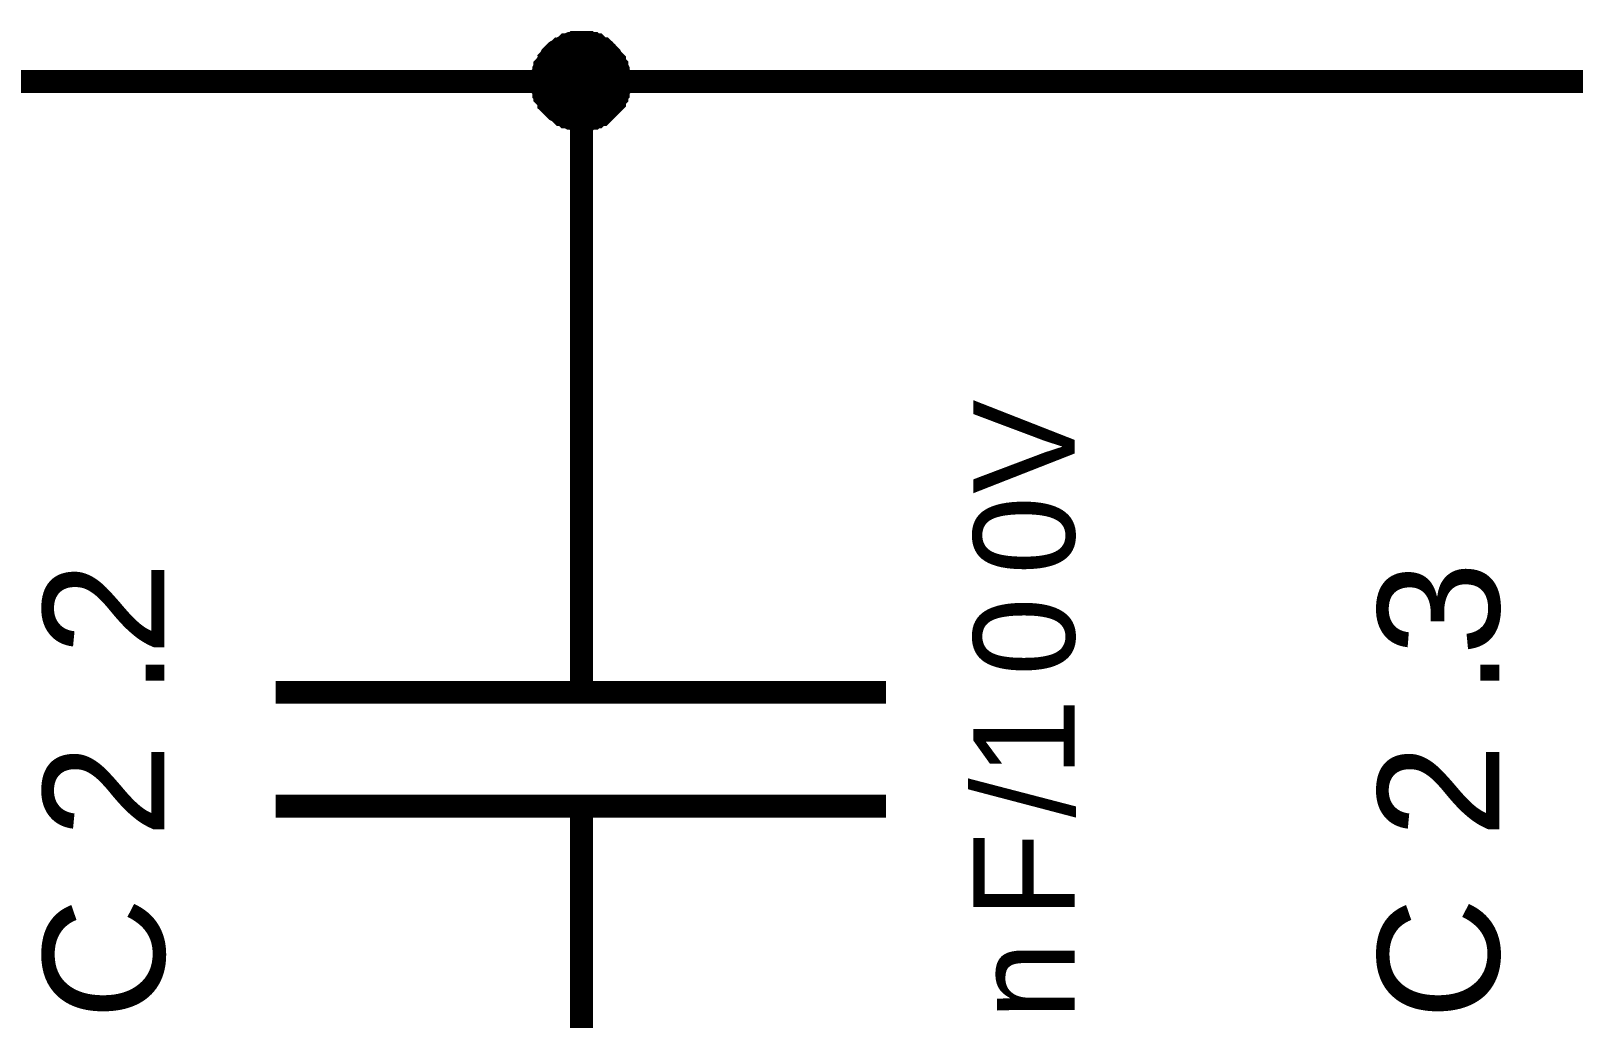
# Model space of a CAD drawing. Header units: millimetres. Extents: x -2024 to 917, y -725 to 13.
# Drawn here: x 532.34 to 552.54, y -491.06 to -478.14 of the extents above; entities that cross this region are included whole.
import ezdxf

# ---------------------------------------------------------------- set-up
doc = ezdxf.new("R2010")
doc.units = ezdxf.units.MM
doc.layers.add('Sheet', color=255, linetype='Continuous')
doc.styles.get("Standard").update_dxf_attribs({"font": 'arial.ttf'})

msp = doc.modelspace()

# ---------------------------------------------------------------- linework, layer by layer
at = {"layer": 'Sheet'}
for points, const_width in [([(539.043, -478.798), (539.043, -478.765), (539.043, -478.749), (539.043, -478.716), (539.059, -478.699), (539.059, -478.666), (539.059, -478.649), (539.076, -478.616), (539.076, -478.6), (539.092, -478.583), (539.109, -478.55), (539.125, -478.533), (539.125, -478.517), (539.142, -478.5), (539.158, -478.467), (539.175, -478.451), (539.191, -478.434), (539.208, -478.417), (539.225, -478.401), (539.258, -478.384), (539.274, -478.368), (539.291, -478.368), (539.307, -478.351), (539.34, -478.335), (539.357, -478.318), (539.374, -478.318), (539.407, -478.302), (539.423, -478.302), (539.456, -478.302), (539.473, -478.285), (539.506, -478.285), (539.522, -478.285), (539.556, -478.285)], 0.3), ([(539.043, -478.798), (539.043, -478.765), (539.043, -478.749), (539.043, -478.716), (539.059, -478.699), (539.059, -478.666), (539.059, -478.649), (539.076, -478.616), (539.076, -478.6), (539.092, -478.583), (539.109, -478.55), (539.125, -478.533), (539.125, -478.517), (539.142, -478.5), (539.158, -478.467), (539.175, -478.451), (539.191, -478.434), (539.208, -478.417), (539.225, -478.401), (539.258, -478.384), (539.274, -478.368), (539.291, -478.368), (539.307, -478.351), (539.34, -478.335), (539.357, -478.318), (539.374, -478.318), (539.407, -478.302), (539.423, -478.302), (539.456, -478.302), (539.473, -478.285), (539.506, -478.285), (539.522, -478.285), (539.556, -478.285)], 0.3), ([(539.043, -478.798), (539.043, -478.765), (539.043, -478.749), (539.043, -478.716), (539.059, -478.699), (539.059, -478.666), (539.059, -478.649), (539.076, -478.616), (539.076, -478.6), (539.092, -478.583), (539.109, -478.55), (539.125, -478.533), (539.125, -478.517), (539.142, -478.5), (539.158, -478.467), (539.175, -478.451), (539.191, -478.434), (539.208, -478.417), (539.225, -478.401), (539.258, -478.384), (539.274, -478.368), (539.291, -478.368), (539.307, -478.351), (539.34, -478.335), (539.357, -478.318), (539.374, -478.318), (539.407, -478.302), (539.423, -478.302), (539.456, -478.302), (539.473, -478.285), (539.506, -478.285), (539.522, -478.285), (539.556, -478.285)], 0.3), ([(539.043, -478.798), (539.043, -478.765), (539.043, -478.749), (539.043, -478.716), (539.059, -478.699), (539.059, -478.666), (539.059, -478.649), (539.076, -478.616), (539.076, -478.6), (539.092, -478.583), (539.109, -478.55), (539.125, -478.533), (539.125, -478.517), (539.142, -478.5), (539.158, -478.467), (539.175, -478.451), (539.191, -478.434), (539.208, -478.417), (539.225, -478.401), (539.258, -478.384), (539.274, -478.368), (539.291, -478.368), (539.307, -478.351), (539.34, -478.335), (539.357, -478.318), (539.374, -478.318), (539.407, -478.302), (539.423, -478.302), (539.456, -478.302), (539.473, -478.285), (539.506, -478.285), (539.522, -478.285), (539.556, -478.285)], 0.3), ([(539.043, -478.798), (539.043, -478.765), (539.043, -478.749), (539.043, -478.716), (539.059, -478.699), (539.059, -478.666), (539.059, -478.649), (539.076, -478.616), (539.076, -478.6), (539.092, -478.583), (539.109, -478.55), (539.125, -478.533), (539.125, -478.517), (539.142, -478.5), (539.158, -478.467), (539.175, -478.451), (539.191, -478.434), (539.208, -478.417), (539.225, -478.401), (539.258, -478.384), (539.274, -478.368), (539.291, -478.368), (539.307, -478.351), (539.34, -478.335), (539.357, -478.318), (539.374, -478.318), (539.407, -478.302), (539.423, -478.302), (539.456, -478.302), (539.473, -478.285), (539.506, -478.285), (539.522, -478.285), (539.556, -478.285)], 0.0991), ([(539.043, -478.798), (539.043, -478.765), (539.043, -478.749), (539.043, -478.716), (539.059, -478.699), (539.059, -478.666), (539.059, -478.649), (539.076, -478.616), (539.076, -478.6), (539.092, -478.583), (539.109, -478.55), (539.125, -478.533), (539.125, -478.517), (539.142, -478.5), (539.158, -478.467), (539.175, -478.451), (539.191, -478.434), (539.208, -478.417), (539.225, -478.401), (539.258, -478.384), (539.274, -478.368), (539.291, -478.368), (539.307, -478.351), (539.34, -478.335), (539.357, -478.318), (539.374, -478.318), (539.407, -478.302), (539.423, -478.302), (539.456, -478.302), (539.473, -478.285), (539.506, -478.285), (539.522, -478.285), (539.556, -478.285)], 0.0991), ([(539.043, -478.798), (539.043, -478.765), (539.043, -478.749), (539.043, -478.716), (539.059, -478.699), (539.059, -478.666), (539.059, -478.649), (539.076, -478.616), (539.076, -478.6), (539.092, -478.583), (539.109, -478.55), (539.125, -478.533), (539.125, -478.517), (539.142, -478.5), (539.158, -478.467), (539.175, -478.451), (539.191, -478.434), (539.208, -478.417), (539.225, -478.401), (539.258, -478.384), (539.274, -478.368), (539.291, -478.368), (539.307, -478.351), (539.34, -478.335), (539.357, -478.318), (539.374, -478.318), (539.407, -478.302), (539.423, -478.302), (539.456, -478.302), (539.473, -478.285), (539.506, -478.285), (539.522, -478.285), (539.556, -478.285)], 0.0991), ([(539.043, -478.798), (539.043, -478.765), (539.043, -478.749), (539.043, -478.716), (539.059, -478.699), (539.059, -478.666), (539.059, -478.649), (539.076, -478.616), (539.076, -478.6), (539.092, -478.583), (539.109, -478.55), (539.125, -478.533), (539.125, -478.517), (539.142, -478.5), (539.158, -478.467), (539.175, -478.451), (539.191, -478.434), (539.208, -478.417), (539.225, -478.401), (539.258, -478.384), (539.274, -478.368), (539.291, -478.368), (539.307, -478.351), (539.34, -478.335), (539.357, -478.318), (539.374, -478.318), (539.407, -478.302), (539.423, -478.302), (539.456, -478.302), (539.473, -478.285), (539.506, -478.285), (539.522, -478.285), (539.556, -478.285)], 0.0991), ([(539.556, -478.285), (539.556, -478.285)], 0.3), ([(539.556, -478.285), (539.589, -478.285), (539.605, -478.285), (539.638, -478.285), (539.655, -478.302), (539.688, -478.302), (539.705, -478.302), (539.721, -478.318), (539.754, -478.318), (539.771, -478.335), (539.787, -478.351), (539.82, -478.368), (539.837, -478.368), (539.854, -478.384), (539.87, -478.401), (539.887, -478.417), (539.903, -478.434), (539.92, -478.451), (539.936, -478.467), (539.953, -478.5), (539.969, -478.517), (539.986, -478.533), (539.986, -478.55), (540.002, -478.583), (540.019, -478.6), (540.019, -478.616), (540.036, -478.649), (540.036, -478.666), (540.036, -478.699), (540.052, -478.716), (540.052, -478.749), (540.052, -478.765), (540.052, -478.798)], 0.3), ([(539.556, -478.285), (539.556, -478.285)], 0.3), ([(539.556, -478.285), (539.589, -478.285), (539.605, -478.285), (539.638, -478.285), (539.655, -478.302), (539.688, -478.302), (539.705, -478.302), (539.721, -478.318), (539.754, -478.318), (539.771, -478.335), (539.787, -478.351), (539.82, -478.368), (539.837, -478.368), (539.854, -478.384), (539.87, -478.401), (539.887, -478.417), (539.903, -478.434), (539.92, -478.451), (539.936, -478.467), (539.953, -478.5), (539.969, -478.517), (539.986, -478.533), (539.986, -478.55), (540.002, -478.583), (540.019, -478.6), (540.019, -478.616), (540.036, -478.649), (540.036, -478.666), (540.036, -478.699), (540.052, -478.716), (540.052, -478.749), (540.052, -478.765), (540.052, -478.798)], 0.3), ([(539.556, -478.285), (539.556, -478.285)], 0.3), ([(539.556, -478.285), (539.589, -478.285), (539.605, -478.285), (539.638, -478.285), (539.655, -478.302), (539.688, -478.302), (539.705, -478.302), (539.721, -478.318), (539.754, -478.318), (539.771, -478.335), (539.787, -478.351), (539.82, -478.368), (539.837, -478.368), (539.854, -478.384), (539.87, -478.401), (539.887, -478.417), (539.903, -478.434), (539.92, -478.451), (539.936, -478.467), (539.953, -478.5), (539.969, -478.517), (539.986, -478.533), (539.986, -478.55), (540.002, -478.583), (540.019, -478.6), (540.019, -478.616), (540.036, -478.649), (540.036, -478.666), (540.036, -478.699), (540.052, -478.716), (540.052, -478.749), (540.052, -478.765), (540.052, -478.798)], 0.3), ([(539.556, -478.285), (539.556, -478.285)], 0.3), ([(539.556, -478.285), (539.589, -478.285), (539.605, -478.285), (539.638, -478.285), (539.655, -478.302), (539.688, -478.302), (539.705, -478.302), (539.721, -478.318), (539.754, -478.318), (539.771, -478.335), (539.787, -478.351), (539.82, -478.368), (539.837, -478.368), (539.854, -478.384), (539.87, -478.401), (539.887, -478.417), (539.903, -478.434), (539.92, -478.451), (539.936, -478.467), (539.953, -478.5), (539.969, -478.517), (539.986, -478.533), (539.986, -478.55), (540.002, -478.583), (540.019, -478.6), (540.019, -478.616), (540.036, -478.649), (540.036, -478.666), (540.036, -478.699), (540.052, -478.716), (540.052, -478.749), (540.052, -478.765), (540.052, -478.798)], 0.3), ([(539.556, -478.285), (539.556, -478.285)], 0.0991), ([(539.556, -478.285), (539.589, -478.285), (539.605, -478.285), (539.638, -478.285), (539.655, -478.302), (539.688, -478.302), (539.705, -478.302), (539.721, -478.318), (539.754, -478.318), (539.771, -478.335), (539.787, -478.351), (539.82, -478.368), (539.837, -478.368), (539.854, -478.384), (539.87, -478.401), (539.887, -478.417), (539.903, -478.434), (539.92, -478.451), (539.936, -478.467), (539.953, -478.5), (539.969, -478.517), (539.986, -478.533), (539.986, -478.55), (540.002, -478.583), (540.019, -478.6), (540.019, -478.616), (540.036, -478.649), (540.036, -478.666), (540.036, -478.699), (540.052, -478.716), (540.052, -478.749), (540.052, -478.765), (540.052, -478.798)], 0.0991), ([(539.556, -478.285), (539.556, -478.285)], 0.0991), ([(539.556, -478.285), (539.589, -478.285), (539.605, -478.285), (539.638, -478.285), (539.655, -478.302), (539.688, -478.302), (539.705, -478.302), (539.721, -478.318), (539.754, -478.318), (539.771, -478.335), (539.787, -478.351), (539.82, -478.368), (539.837, -478.368), (539.854, -478.384), (539.87, -478.401), (539.887, -478.417), (539.903, -478.434), (539.92, -478.451), (539.936, -478.467), (539.953, -478.5), (539.969, -478.517), (539.986, -478.533), (539.986, -478.55), (540.002, -478.583), (540.019, -478.6), (540.019, -478.616), (540.036, -478.649), (540.036, -478.666), (540.036, -478.699), (540.052, -478.716), (540.052, -478.749), (540.052, -478.765), (540.052, -478.798)], 0.0991), ([(539.556, -478.285), (539.556, -478.285)], 0.0991), ([(539.556, -478.285), (539.589, -478.285), (539.605, -478.285), (539.638, -478.285), (539.655, -478.302), (539.688, -478.302), (539.705, -478.302), (539.721, -478.318), (539.754, -478.318), (539.771, -478.335), (539.787, -478.351), (539.82, -478.368), (539.837, -478.368), (539.854, -478.384), (539.87, -478.401), (539.887, -478.417), (539.903, -478.434), (539.92, -478.451), (539.936, -478.467), (539.953, -478.5), (539.969, -478.517), (539.986, -478.533), (539.986, -478.55), (540.002, -478.583), (540.019, -478.6), (540.019, -478.616), (540.036, -478.649), (540.036, -478.666), (540.036, -478.699), (540.052, -478.716), (540.052, -478.749), (540.052, -478.765), (540.052, -478.798)], 0.0991), ([(539.556, -478.285), (539.556, -478.285)], 0.0991), ([(539.556, -478.285), (539.589, -478.285), (539.605, -478.285), (539.638, -478.285), (539.655, -478.302), (539.688, -478.302), (539.705, -478.302), (539.721, -478.318), (539.754, -478.318), (539.771, -478.335), (539.787, -478.351), (539.82, -478.368), (539.837, -478.368), (539.854, -478.384), (539.87, -478.401), (539.887, -478.417), (539.903, -478.434), (539.92, -478.451), (539.936, -478.467), (539.953, -478.5), (539.969, -478.517), (539.986, -478.533), (539.986, -478.55), (540.002, -478.583), (540.019, -478.6), (540.019, -478.616), (540.036, -478.649), (540.036, -478.666), (540.036, -478.699), (540.052, -478.716), (540.052, -478.749), (540.052, -478.765), (540.052, -478.798)], 0.0991), ([(522.061, -483.799), (522.061, -478.798), (539.556, -478.798), (557.034, -478.798), (574.528, -478.798), (574.528, -483.799)], 0.3), ([(539.556, -479.295), (539.522, -479.295), (539.506, -479.295), (539.473, -479.295), (539.456, -479.279), (539.423, -479.279), (539.407, -479.279), (539.374, -479.262), (539.357, -479.262), (539.34, -479.245), (539.307, -479.229), (539.291, -479.229), (539.274, -479.212), (539.258, -479.196), (539.225, -479.179), (539.208, -479.163), (539.191, -479.146), (539.175, -479.13), (539.158, -479.113), (539.142, -479.096), (539.125, -479.08), (539.125, -479.063), (539.109, -479.03), (539.092, -479.014), (539.076, -478.997), (539.076, -478.964), (539.059, -478.947), (539.059, -478.931), (539.059, -478.898), (539.043, -478.881), (539.043, -478.848), (539.043, -478.831), (539.043, -478.798)], 0.3), ([(539.043, -478.798), (539.043, -478.798)], 0.3), ([(539.556, -479.295), (539.522, -479.295), (539.506, -479.295), (539.473, -479.295), (539.456, -479.279), (539.423, -479.279), (539.407, -479.279), (539.374, -479.262), (539.357, -479.262), (539.34, -479.245), (539.307, -479.229), (539.291, -479.229), (539.274, -479.212), (539.258, -479.196), (539.225, -479.179), (539.208, -479.163), (539.191, -479.146), (539.175, -479.13), (539.158, -479.113), (539.142, -479.096), (539.125, -479.08), (539.125, -479.063), (539.109, -479.03), (539.092, -479.014), (539.076, -478.997), (539.076, -478.964), (539.059, -478.947), (539.059, -478.931), (539.059, -478.898), (539.043, -478.881), (539.043, -478.848), (539.043, -478.831), (539.043, -478.798)], 0.3), ([(539.043, -478.798), (539.043, -478.798)], 0.3), ([(539.556, -479.295), (539.522, -479.295), (539.506, -479.295), (539.473, -479.295), (539.456, -479.279), (539.423, -479.279), (539.407, -479.279), (539.374, -479.262), (539.357, -479.262), (539.34, -479.245), (539.307, -479.229), (539.291, -479.229), (539.274, -479.212), (539.258, -479.196), (539.225, -479.179), (539.208, -479.163), (539.191, -479.146), (539.175, -479.13), (539.158, -479.113), (539.142, -479.096), (539.125, -479.08), (539.125, -479.063), (539.109, -479.03), (539.092, -479.014), (539.076, -478.997), (539.076, -478.964), (539.059, -478.947), (539.059, -478.931), (539.059, -478.898), (539.043, -478.881), (539.043, -478.848), (539.043, -478.831), (539.043, -478.798)], 0.3), ([(539.043, -478.798), (539.043, -478.798)], 0.3), ([(539.556, -479.295), (539.522, -479.295), (539.506, -479.295), (539.473, -479.295), (539.456, -479.279), (539.423, -479.279), (539.407, -479.279), (539.374, -479.262), (539.357, -479.262), (539.34, -479.245), (539.307, -479.229), (539.291, -479.229), (539.274, -479.212), (539.258, -479.196), (539.225, -479.179), (539.208, -479.163), (539.191, -479.146), (539.175, -479.13), (539.158, -479.113), (539.142, -479.096), (539.125, -479.08), (539.125, -479.063), (539.109, -479.03), (539.092, -479.014), (539.076, -478.997), (539.076, -478.964), (539.059, -478.947), (539.059, -478.931), (539.059, -478.898), (539.043, -478.881), (539.043, -478.848), (539.043, -478.831), (539.043, -478.798)], 0.3), ([(539.043, -478.798), (539.043, -478.798)], 0.3), ([(539.556, -479.295), (539.522, -479.295), (539.506, -479.295), (539.473, -479.295), (539.456, -479.279), (539.423, -479.279), (539.407, -479.279), (539.374, -479.262), (539.357, -479.262), (539.34, -479.245), (539.307, -479.229), (539.291, -479.229), (539.274, -479.212), (539.258, -479.196), (539.225, -479.179), (539.208, -479.163), (539.191, -479.146), (539.175, -479.13), (539.158, -479.113), (539.142, -479.096), (539.125, -479.08), (539.125, -479.063), (539.109, -479.03), (539.092, -479.014), (539.076, -478.997), (539.076, -478.964), (539.059, -478.947), (539.059, -478.931), (539.059, -478.898), (539.043, -478.881), (539.043, -478.848), (539.043, -478.831), (539.043, -478.798)], 0.0991), ([(539.043, -478.798), (539.043, -478.798)], 0.0991), ([(539.556, -479.295), (539.522, -479.295), (539.506, -479.295), (539.473, -479.295), (539.456, -479.279), (539.423, -479.279), (539.407, -479.279), (539.374, -479.262), (539.357, -479.262), (539.34, -479.245), (539.307, -479.229), (539.291, -479.229), (539.274, -479.212), (539.258, -479.196), (539.225, -479.179), (539.208, -479.163), (539.191, -479.146), (539.175, -479.13), (539.158, -479.113), (539.142, -479.096), (539.125, -479.08), (539.125, -479.063), (539.109, -479.03), (539.092, -479.014), (539.076, -478.997), (539.076, -478.964), (539.059, -478.947), (539.059, -478.931), (539.059, -478.898), (539.043, -478.881), (539.043, -478.848), (539.043, -478.831), (539.043, -478.798)], 0.0991), ([(539.043, -478.798), (539.043, -478.798)], 0.0991), ([(539.556, -479.295), (539.522, -479.295), (539.506, -479.295), (539.473, -479.295), (539.456, -479.279), (539.423, -479.279), (539.407, -479.279), (539.374, -479.262), (539.357, -479.262), (539.34, -479.245), (539.307, -479.229), (539.291, -479.229), (539.274, -479.212), (539.258, -479.196), (539.225, -479.179), (539.208, -479.163), (539.191, -479.146), (539.175, -479.13), (539.158, -479.113), (539.142, -479.096), (539.125, -479.08), (539.125, -479.063), (539.109, -479.03), (539.092, -479.014), (539.076, -478.997), (539.076, -478.964), (539.059, -478.947), (539.059, -478.931), (539.059, -478.898), (539.043, -478.881), (539.043, -478.848), (539.043, -478.831), (539.043, -478.798)], 0.0991), ([(539.043, -478.798), (539.043, -478.798)], 0.0991), ([(539.556, -479.295), (539.522, -479.295), (539.506, -479.295), (539.473, -479.295), (539.456, -479.279), (539.423, -479.279), (539.407, -479.279), (539.374, -479.262), (539.357, -479.262), (539.34, -479.245), (539.307, -479.229), (539.291, -479.229), (539.274, -479.212), (539.258, -479.196), (539.225, -479.179), (539.208, -479.163), (539.191, -479.146), (539.175, -479.13), (539.158, -479.113), (539.142, -479.096), (539.125, -479.08), (539.125, -479.063), (539.109, -479.03), (539.092, -479.014), (539.076, -478.997), (539.076, -478.964), (539.059, -478.947), (539.059, -478.931), (539.059, -478.898), (539.043, -478.881), (539.043, -478.848), (539.043, -478.831), (539.043, -478.798)], 0.0991), ([(539.043, -478.798), (539.043, -478.798)], 0.0991), ([(540.052, -478.798), (540.052, -478.831), (540.052, -478.848), (540.052, -478.881), (540.036, -478.898), (540.036, -478.931), (540.036, -478.947), (540.019, -478.964), (540.019, -478.997), (540.002, -479.014), (539.986, -479.03), (539.986, -479.063), (539.969, -479.08), (539.953, -479.096), (539.936, -479.113), (539.92, -479.13), (539.903, -479.146), (539.887, -479.163), (539.87, -479.179), (539.854, -479.196), (539.837, -479.212), (539.82, -479.229), (539.787, -479.229), (539.771, -479.245), (539.754, -479.262), (539.721, -479.262), (539.705, -479.279), (539.688, -479.279), (539.655, -479.279), (539.638, -479.295), (539.605, -479.295), (539.589, -479.295), (539.556, -479.295)], 0.3), ([(539.556, -483.799), (539.556, -478.798)], 0.3), ([(540.052, -478.798), (540.052, -478.831), (540.052, -478.848), (540.052, -478.881), (540.036, -478.898), (540.036, -478.931), (540.036, -478.947), (540.019, -478.964), (540.019, -478.997), (540.002, -479.014), (539.986, -479.03), (539.986, -479.063), (539.969, -479.08), (539.953, -479.096), (539.936, -479.113), (539.92, -479.13), (539.903, -479.146), (539.887, -479.163), (539.87, -479.179), (539.854, -479.196), (539.837, -479.212), (539.82, -479.229), (539.787, -479.229), (539.771, -479.245), (539.754, -479.262), (539.721, -479.262), (539.705, -479.279), (539.688, -479.279), (539.655, -479.279), (539.638, -479.295), (539.605, -479.295), (539.589, -479.295), (539.556, -479.295)], 0.3), ([(540.052, -478.798), (540.052, -478.831), (540.052, -478.848), (540.052, -478.881), (540.036, -478.898), (540.036, -478.931), (540.036, -478.947), (540.019, -478.964), (540.019, -478.997), (540.002, -479.014), (539.986, -479.03), (539.986, -479.063), (539.969, -479.08), (539.953, -479.096), (539.936, -479.113), (539.92, -479.13), (539.903, -479.146), (539.887, -479.163), (539.87, -479.179), (539.854, -479.196), (539.837, -479.212), (539.82, -479.229), (539.787, -479.229), (539.771, -479.245), (539.754, -479.262), (539.721, -479.262), (539.705, -479.279), (539.688, -479.279), (539.655, -479.279), (539.638, -479.295), (539.605, -479.295), (539.589, -479.295), (539.556, -479.295)], 0.3), ([(540.052, -478.798), (540.052, -478.831), (540.052, -478.848), (540.052, -478.881), (540.036, -478.898), (540.036, -478.931), (540.036, -478.947), (540.019, -478.964), (540.019, -478.997), (540.002, -479.014), (539.986, -479.03), (539.986, -479.063), (539.969, -479.08), (539.953, -479.096), (539.936, -479.113), (539.92, -479.13), (539.903, -479.146), (539.887, -479.163), (539.87, -479.179), (539.854, -479.196), (539.837, -479.212), (539.82, -479.229), (539.787, -479.229), (539.771, -479.245), (539.754, -479.262), (539.721, -479.262), (539.705, -479.279), (539.688, -479.279), (539.655, -479.279), (539.638, -479.295), (539.605, -479.295), (539.589, -479.295), (539.556, -479.295)], 0.3), ([(540.052, -478.798), (540.052, -478.831), (540.052, -478.848), (540.052, -478.881), (540.036, -478.898), (540.036, -478.931), (540.036, -478.947), (540.019, -478.964), (540.019, -478.997), (540.002, -479.014), (539.986, -479.03), (539.986, -479.063), (539.969, -479.08), (539.953, -479.096), (539.936, -479.113), (539.92, -479.13), (539.903, -479.146), (539.887, -479.163), (539.87, -479.179), (539.854, -479.196), (539.837, -479.212), (539.82, -479.229), (539.787, -479.229), (539.771, -479.245), (539.754, -479.262), (539.721, -479.262), (539.705, -479.279), (539.688, -479.279), (539.655, -479.279), (539.638, -479.295), (539.605, -479.295), (539.589, -479.295), (539.556, -479.295)], 0.0991), ([(540.052, -478.798), (540.052, -478.831), (540.052, -478.848), (540.052, -478.881), (540.036, -478.898), (540.036, -478.931), (540.036, -478.947), (540.019, -478.964), (540.019, -478.997), (540.002, -479.014), (539.986, -479.03), (539.986, -479.063), (539.969, -479.08), (539.953, -479.096), (539.936, -479.113), (539.92, -479.13), (539.903, -479.146), (539.887, -479.163), (539.87, -479.179), (539.854, -479.196), (539.837, -479.212), (539.82, -479.229), (539.787, -479.229), (539.771, -479.245), (539.754, -479.262), (539.721, -479.262), (539.705, -479.279), (539.688, -479.279), (539.655, -479.279), (539.638, -479.295), (539.605, -479.295), (539.589, -479.295), (539.556, -479.295)], 0.0991), ([(540.052, -478.798), (540.052, -478.831), (540.052, -478.848), (540.052, -478.881), (540.036, -478.898), (540.036, -478.931), (540.036, -478.947), (540.019, -478.964), (540.019, -478.997), (540.002, -479.014), (539.986, -479.03), (539.986, -479.063), (539.969, -479.08), (539.953, -479.096), (539.936, -479.113), (539.92, -479.13), (539.903, -479.146), (539.887, -479.163), (539.87, -479.179), (539.854, -479.196), (539.837, -479.212), (539.82, -479.229), (539.787, -479.229), (539.771, -479.245), (539.754, -479.262), (539.721, -479.262), (539.705, -479.279), (539.688, -479.279), (539.655, -479.279), (539.638, -479.295), (539.605, -479.295), (539.589, -479.295), (539.556, -479.295)], 0.0991), ([(540.052, -478.798), (540.052, -478.831), (540.052, -478.848), (540.052, -478.881), (540.036, -478.898), (540.036, -478.931), (540.036, -478.947), (540.019, -478.964), (540.019, -478.997), (540.002, -479.014), (539.986, -479.03), (539.986, -479.063), (539.969, -479.08), (539.953, -479.096), (539.936, -479.113), (539.92, -479.13), (539.903, -479.146), (539.887, -479.163), (539.87, -479.179), (539.854, -479.196), (539.837, -479.212), (539.82, -479.229), (539.787, -479.229), (539.771, -479.245), (539.754, -479.262), (539.721, -479.262), (539.705, -479.279), (539.688, -479.279), (539.655, -479.279), (539.638, -479.295), (539.605, -479.295), (539.589, -479.295), (539.556, -479.295)], 0.0991), ([(540.052, -478.798), (540.052, -478.798), (540.052, -478.798), (540.052, -478.798), (540.052, -478.798), (540.052, -478.798), (540.052, -478.798), (540.052, -478.798), (540.052, -478.798), (540.052, -478.798), (540.052, -478.798), (540.052, -478.798), (540.052, -478.798), (540.052, -478.798), (540.052, -478.798), (540.052, -478.798), (540.052, -478.798), (540.052, -478.798), (540.052, -478.798), (540.052, -478.798), (540.052, -478.798), (540.052, -478.798), (540.052, -478.798), (540.052, -478.798), (540.052, -478.798), (540.052, -478.798), (540.052, -478.798), (540.052, -478.798), (540.052, -478.798), (540.052, -478.798), (540.052, -478.798), (540.052, -478.798), (540.052, -478.798)], 0.3), ([(540.052, -478.798), (540.052, -478.798)], 0.3), ([(540.052, -478.798), (540.052, -478.798), (540.052, -478.798), (540.052, -478.798), (540.052, -478.798), (540.052, -478.798), (540.052, -478.798), (540.052, -478.798), (540.052, -478.798), (540.052, -478.798), (540.052, -478.798), (540.052, -478.798), (540.052, -478.798), (540.052, -478.798), (540.052, -478.798), (540.052, -478.798), (540.052, -478.798), (540.052, -478.798), (540.052, -478.798), (540.052, -478.798), (540.052, -478.798), (540.052, -478.798), (540.052, -478.798), (540.052, -478.798), (540.052, -478.798), (540.052, -478.798), (540.052, -478.798), (540.052, -478.798), (540.052, -478.798), (540.052, -478.798), (540.052, -478.798), (540.052, -478.798), (540.052, -478.798)], 0.3), ([(540.052, -478.798), (540.052, -478.798)], 0.3), ([(540.052, -478.798), (540.052, -478.798), (540.052, -478.798), (540.052, -478.798), (540.052, -478.798), (540.052, -478.798), (540.052, -478.798), (540.052, -478.798), (540.052, -478.798), (540.052, -478.798), (540.052, -478.798), (540.052, -478.798), (540.052, -478.798), (540.052, -478.798), (540.052, -478.798), (540.052, -478.798), (540.052, -478.798), (540.052, -478.798), (540.052, -478.798), (540.052, -478.798), (540.052, -478.798), (540.052, -478.798), (540.052, -478.798), (540.052, -478.798), (540.052, -478.798), (540.052, -478.798), (540.052, -478.798), (540.052, -478.798), (540.052, -478.798), (540.052, -478.798), (540.052, -478.798), (540.052, -478.798), (540.052, -478.798)], 0.3), ([(540.052, -478.798), (540.052, -478.798)], 0.3), ([(540.052, -478.798), (540.052, -478.798), (540.052, -478.798), (540.052, -478.798), (540.052, -478.798), (540.052, -478.798), (540.052, -478.798), (540.052, -478.798), (540.052, -478.798), (540.052, -478.798), (540.052, -478.798), (540.052, -478.798), (540.052, -478.798), (540.052, -478.798), (540.052, -478.798), (540.052, -478.798), (540.052, -478.798), (540.052, -478.798), (540.052, -478.798), (540.052, -478.798), (540.052, -478.798), (540.052, -478.798), (540.052, -478.798), (540.052, -478.798), (540.052, -478.798), (540.052, -478.798), (540.052, -478.798), (540.052, -478.798), (540.052, -478.798), (540.052, -478.798), (540.052, -478.798), (540.052, -478.798), (540.052, -478.798)], 0.3), ([(540.052, -478.798), (540.052, -478.798)], 0.3), ([(540.052, -478.798), (540.052, -478.798), (540.052, -478.798), (540.052, -478.798), (540.052, -478.798), (540.052, -478.798), (540.052, -478.798), (540.052, -478.798), (540.052, -478.798), (540.052, -478.798), (540.052, -478.798), (540.052, -478.798), (540.052, -478.798), (540.052, -478.798), (540.052, -478.798), (540.052, -478.798), (540.052, -478.798), (540.052, -478.798), (540.052, -478.798), (540.052, -478.798), (540.052, -478.798), (540.052, -478.798), (540.052, -478.798), (540.052, -478.798), (540.052, -478.798), (540.052, -478.798), (540.052, -478.798), (540.052, -478.798), (540.052, -478.798), (540.052, -478.798), (540.052, -478.798), (540.052, -478.798), (540.052, -478.798)], 0.0991), ([(540.052, -478.798), (540.052, -478.798)], 0.0991), ([(540.052, -478.798), (540.052, -478.798), (540.052, -478.798), (540.052, -478.798), (540.052, -478.798), (540.052, -478.798), (540.052, -478.798), (540.052, -478.798), (540.052, -478.798), (540.052, -478.798), (540.052, -478.798), (540.052, -478.798), (540.052, -478.798), (540.052, -478.798), (540.052, -478.798), (540.052, -478.798), (540.052, -478.798), (540.052, -478.798), (540.052, -478.798), (540.052, -478.798), (540.052, -478.798), (540.052, -478.798), (540.052, -478.798), (540.052, -478.798), (540.052, -478.798), (540.052, -478.798), (540.052, -478.798), (540.052, -478.798), (540.052, -478.798), (540.052, -478.798), (540.052, -478.798), (540.052, -478.798), (540.052, -478.798)], 0.0991), ([(540.052, -478.798), (540.052, -478.798)], 0.0991), ([(540.052, -478.798), (540.052, -478.798), (540.052, -478.798), (540.052, -478.798), (540.052, -478.798), (540.052, -478.798), (540.052, -478.798), (540.052, -478.798), (540.052, -478.798), (540.052, -478.798), (540.052, -478.798), (540.052, -478.798), (540.052, -478.798), (540.052, -478.798), (540.052, -478.798), (540.052, -478.798), (540.052, -478.798), (540.052, -478.798), (540.052, -478.798), (540.052, -478.798), (540.052, -478.798), (540.052, -478.798), (540.052, -478.798), (540.052, -478.798), (540.052, -478.798), (540.052, -478.798), (540.052, -478.798), (540.052, -478.798), (540.052, -478.798), (540.052, -478.798), (540.052, -478.798), (540.052, -478.798), (540.052, -478.798)], 0.0991), ([(540.052, -478.798), (540.052, -478.798)], 0.0991), ([(540.052, -478.798), (540.052, -478.798), (540.052, -478.798), (540.052, -478.798), (540.052, -478.798), (540.052, -478.798), (540.052, -478.798), (540.052, -478.798), (540.052, -478.798), (540.052, -478.798), (540.052, -478.798), (540.052, -478.798), (540.052, -478.798), (540.052, -478.798), (540.052, -478.798), (540.052, -478.798), (540.052, -478.798), (540.052, -478.798), (540.052, -478.798), (540.052, -478.798), (540.052, -478.798), (540.052, -478.798), (540.052, -478.798), (540.052, -478.798), (540.052, -478.798), (540.052, -478.798), (540.052, -478.798), (540.052, -478.798), (540.052, -478.798), (540.052, -478.798), (540.052, -478.798), (540.052, -478.798), (540.052, -478.798)], 0.0991), ([(540.052, -478.798), (540.052, -478.798)], 0.0991), ([(539.556, -486.796), (539.556, -483.799)], 0.3), ([(535.55, -486.796), (543.544, -486.796)], 0.3), ([(535.55, -488.287), (543.544, -488.287)], 0.3), ([(539.556, -488.287), (539.556, -491.3)], 0.3)]:
    msp.add_lwpolyline(points, dxfattribs=dict(at, const_width=const_width))
at = {"layer": 'Sheet', "const_width": 0.508}
msp.add_lwpolyline([(539.332, -478.786, 1), (539.84, -478.786, 1)], format="xyb", close=True, dxfattribs=at)

# ---------------------------------------------------------------- texts
at = {"layer": 'Sheet'}
for s, height, p in [('V', 1.325, (546.011, -484.197)), ('0', 1.325, (546.011, -485.256)), ('2', 1.59, (534.094, -486.316)), ('3', 1.59, (551.572, -486.316)), ('0', 1.325, (546.011, -486.581)), ('.', 1.59, (534.094, -486.846)), ('.', 1.59, (551.572, -486.846)), ('1', 1.325, (546.011, -487.906)), ('2', 1.59, (534.094, -488.701)), ('2', 1.59, (551.572, -488.701)), ('/', 1.325, (546.011, -488.436)), ('F', 1.325, (546.011, -489.76)), ('C', 1.59, (534.094, -491.085)), ('C', 1.59, (551.572, -491.085)), ('n', 1.325, (546.011, -491.085))]:
    msp.add_text(s, height=height, rotation=90, dxfattribs=at).set_placement(p)

doc.saveas('drawing.dxf')
